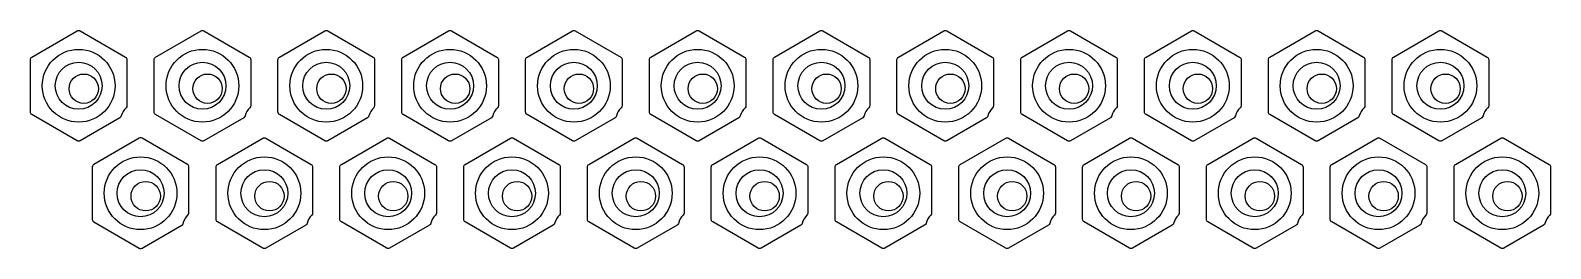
# Model space of a CAD drawing. Header units: millimetres. Extents: x -8 to 251, y -28 to 9.
import ezdxf

# ---------------------------------------------------------------- set-up
doc = ezdxf.new("R2010")
doc.units = ezdxf.units.MM
doc.layers.get('0').update_dxf_attribs({"linetype": 'CONTINUOUS'})

msp = doc.modelspace()

# ---------------------------------------------------------------- linework, layer by layer
for points in [[(7.27, -5.13, -0.201566), (7.04, -5.44), (0.25, -9.36, -0.267949), (-0.25, -9.36), (-7.98, -4.89, -0.267949), (-8.23, -4.46), (-8.23, 4.46, -0.267949), (-7.98, 4.89), (-0.25, 9.36, -0.267949), (0.25, 9.36), (7.98, 4.89, -0.267949), (8.23, 4.46), (8.23, -3.38, -0.201566), (8.08, -3.73, 0.136847)], [(29.33, -3.38, -0.201566), (29.18, -3.73, 0.136847), (28.37, -5.13, -0.201566), (28.14, -5.44), (21.35, -9.36, -0.267949), (20.85, -9.36), (13.12, -4.89, -0.267949), (12.87, -4.46), (12.87, 4.46, -0.267949), (13.12, 4.89), (20.85, 9.36, -0.267949), (21.35, 9.36), (29.08, 4.89, -0.267949), (29.33, 4.46)], [(50.43, -3.38, -0.201566), (50.28, -3.73, 0.136847), (49.47, -5.13, -0.201566), (49.24, -5.44), (42.45, -9.36, -0.267949), (41.95, -9.36), (34.22, -4.89, -0.267949), (33.97, -4.46), (33.97, 4.46, -0.267949), (34.22, 4.89), (41.95, 9.36, -0.267949), (42.45, 9.36), (50.18, 4.89, -0.267949), (50.43, 4.46)], [(71.53, -3.38, -0.201566), (71.38, -3.73, 0.136847), (70.57, -5.13, -0.201566), (70.34, -5.44), (63.55, -9.36, -0.267949), (63.05, -9.36), (55.32, -4.89, -0.267949), (55.07, -4.46), (55.07, 4.46, -0.267949), (55.32, 4.89), (63.05, 9.36, -0.267949), (63.55, 9.36), (71.28, 4.89, -0.267949), (71.53, 4.46)], [(92.63, -3.38, -0.201566), (92.48, -3.73, 0.136847), (91.67, -5.13, -0.201566), (91.44, -5.44), (84.65, -9.36, -0.267949), (84.15, -9.36), (76.42, -4.89, -0.267949), (76.17, -4.46), (76.17, 4.46, -0.267949), (76.42, 4.89), (84.15, 9.36, -0.267949), (84.65, 9.36), (92.38, 4.89, -0.267949), (92.63, 4.46)], [(113.73, -3.38, -0.201566), (113.58, -3.73, 0.136847), (112.77, -5.13, -0.201566), (112.54, -5.44), (105.75, -9.36, -0.267949), (105.25, -9.36), (97.52, -4.89, -0.267949), (97.27, -4.46), (97.27, 4.46, -0.267949), (97.52, 4.89), (105.25, 9.36, -0.267949), (105.75, 9.36), (113.48, 4.89, -0.267949), (113.73, 4.46)], [(134.83, -3.38, -0.201566), (134.68, -3.73, 0.136847), (133.87, -5.13, -0.201566), (133.64, -5.44), (126.85, -9.36, -0.267949), (126.35, -9.36), (118.62, -4.89, -0.267949), (118.37, -4.46), (118.37, 4.46, -0.267949), (118.62, 4.89), (126.35, 9.36, -0.267949), (126.85, 9.36), (134.58, 4.89, -0.267949), (134.83, 4.46)], [(155.93, -3.38, -0.201566), (155.78, -3.73, 0.136847), (154.97, -5.13, -0.201566), (154.74, -5.44), (147.95, -9.36, -0.267949), (147.45, -9.36), (139.72, -4.89, -0.267949), (139.47, -4.46), (139.47, 4.46, -0.267949), (139.72, 4.89), (147.45, 9.36, -0.267949), (147.95, 9.36), (155.68, 4.89, -0.267949), (155.93, 4.46)], [(177.03, -3.38, -0.201566), (176.88, -3.73, 0.136847), (176.07, -5.13, -0.201566), (175.84, -5.44), (169.05, -9.36, -0.267949), (168.55, -9.36), (160.82, -4.89, -0.267949), (160.57, -4.46), (160.57, 4.46, -0.267949), (160.82, 4.89), (168.55, 9.36, -0.267949), (169.05, 9.36), (176.78, 4.89, -0.267949), (177.03, 4.46)], [(198.13, -3.38, -0.201566), (197.98, -3.73, 0.136847), (197.17, -5.13, -0.201566), (196.94, -5.44), (190.15, -9.36, -0.267949), (189.65, -9.36), (181.92, -4.89, -0.267949), (181.67, -4.46), (181.67, 4.46, -0.267949), (181.92, 4.89), (189.65, 9.36, -0.267949), (190.15, 9.36), (197.88, 4.89, -0.267949), (198.13, 4.46)], [(219.23, -3.38, -0.201566), (219.08, -3.73, 0.136847), (218.27, -5.13, -0.201566), (218.04, -5.44), (211.25, -9.36, -0.267949), (210.75, -9.36), (203.02, -4.89, -0.267949), (202.77, -4.46), (202.77, 4.46, -0.267949), (203.02, 4.89), (210.75, 9.36, -0.267949), (211.25, 9.36), (218.98, 4.89, -0.267949), (219.23, 4.46)], [(240.33, -3.38, -0.201566), (240.18, -3.73, 0.136847), (239.37, -5.13, -0.201566), (239.14, -5.44), (232.35, -9.36, -0.267949), (231.85, -9.36), (224.12, -4.89, -0.267949), (223.87, -4.46), (223.87, 4.46, -0.267949), (224.12, 4.89), (231.85, 9.36, -0.267949), (232.35, 9.36), (240.08, 4.89, -0.267949), (240.33, 4.46)], [(10.8, -27.66), (17.59, -23.74, 0.201566), (17.82, -23.43, -0.136847), (18.63, -22.03, 0.201566), (18.78, -21.68), (18.78, -13.84, 0.267949), (18.53, -13.41), (10.8, -8.94, 0.267949), (10.3, -8.94), (2.57, -13.41, 0.267949), (2.32, -13.84), (2.32, -22.76, 0.267949), (2.57, -23.19), (10.3, -27.66, 0.267949)], [(39.88, -21.68, -0.201566), (39.73, -22.03, 0.136847), (38.92, -23.43, -0.201566), (38.69, -23.74), (31.9, -27.66, -0.267949), (31.4, -27.66), (23.67, -23.19, -0.267949), (23.42, -22.76), (23.42, -13.84, -0.267949), (23.67, -13.41), (31.4, -8.94, -0.267949), (31.9, -8.94), (39.63, -13.41, -0.267949), (39.88, -13.84)], [(60.98, -21.68, -0.201566), (60.83, -22.03, 0.136847), (60.02, -23.43, -0.201566), (59.79, -23.74), (53, -27.66, -0.267949), (52.5, -27.66), (44.77, -23.19, -0.267949), (44.52, -22.76), (44.52, -13.84, -0.267949), (44.77, -13.41), (52.5, -8.94, -0.267949), (53, -8.94), (60.73, -13.41, -0.267949), (60.98, -13.84)], [(82.08, -21.68, -0.201566), (81.93, -22.03, 0.136847), (81.12, -23.43, -0.201566), (80.89, -23.74), (74.1, -27.66, -0.267949), (73.6, -27.66), (65.87, -23.19, -0.267949), (65.62, -22.76), (65.62, -13.84, -0.267949), (65.87, -13.41), (73.6, -8.94, -0.267949), (74.1, -8.94), (81.83, -13.41, -0.267949), (82.08, -13.84)], [(103.18, -21.68, -0.201566), (103.03, -22.03, 0.136847), (102.22, -23.43, -0.201566), (101.99, -23.74), (95.2, -27.66, -0.267949), (94.7, -27.66), (86.97, -23.19, -0.267949), (86.72, -22.76), (86.72, -13.84, -0.267949), (86.97, -13.41), (94.7, -8.94, -0.267949), (95.2, -8.94), (102.93, -13.41, -0.267949), (103.18, -13.84)], [(124.28, -21.68, -0.201566), (124.13, -22.03, 0.136847), (123.32, -23.43, -0.201566), (123.09, -23.74), (116.3, -27.66, -0.267949), (115.8, -27.66), (108.07, -23.19, -0.267949), (107.82, -22.76), (107.82, -13.84, -0.267949), (108.07, -13.41), (115.8, -8.94, -0.267949), (116.3, -8.94), (124.03, -13.41, -0.267949), (124.28, -13.84)], [(145.38, -21.68, -0.201566), (145.23, -22.03, 0.136847), (144.42, -23.43, -0.201566), (144.19, -23.74), (137.4, -27.66, -0.267949), (136.9, -27.66), (129.17, -23.19, -0.267949), (128.92, -22.76), (128.92, -13.84, -0.267949), (129.17, -13.41), (136.9, -8.94, -0.267949), (137.4, -8.94), (145.13, -13.41, -0.267949), (145.38, -13.84)], [(166.48, -21.68, -0.201566), (166.33, -22.03, 0.136847), (165.52, -23.43, -0.201566), (165.29, -23.74), (158.5, -27.66, -0.267949), (158, -27.66), (150.27, -23.19, -0.267949), (150.02, -22.76), (150.02, -13.84, -0.267949), (150.27, -13.41), (158, -8.94, -0.267949), (158.5, -8.94), (166.23, -13.41, -0.267949), (166.48, -13.84)], [(187.58, -21.68, -0.201566), (187.43, -22.03, 0.136847), (186.62, -23.43, -0.201566), (186.39, -23.74), (179.6, -27.66, -0.267949), (179.1, -27.66), (171.37, -23.19, -0.267949), (171.12, -22.76), (171.12, -13.84, -0.267949), (171.37, -13.41), (179.1, -8.94, -0.267949), (179.6, -8.94), (187.33, -13.41, -0.267949), (187.58, -13.84)], [(208.68, -21.68, -0.201566), (208.53, -22.03, 0.136847), (207.72, -23.43, -0.201566), (207.49, -23.74), (200.7, -27.66, -0.267949), (200.2, -27.66), (192.47, -23.19, -0.267949), (192.22, -22.76), (192.22, -13.84, -0.267949), (192.47, -13.41), (200.2, -8.94, -0.267949), (200.7, -8.94), (208.43, -13.41, -0.267949), (208.68, -13.84)], [(229.78, -21.68, -0.201566), (229.63, -22.03, 0.136847), (228.82, -23.43, -0.201566), (228.59, -23.74), (221.8, -27.66, -0.267949), (221.3, -27.66), (213.57, -23.19, -0.267949), (213.32, -22.76), (213.32, -13.84, -0.267949), (213.57, -13.41), (221.3, -8.94, -0.267949), (221.8, -8.94), (229.53, -13.41, -0.267949), (229.78, -13.84)], [(250.88, -21.68, -0.201566), (250.73, -22.03, 0.136847), (249.92, -23.43, -0.201566), (249.69, -23.74), (242.9, -27.66, -0.267949), (242.4, -27.66), (234.67, -23.19, -0.267949), (234.42, -22.76), (234.42, -13.84, -0.267949), (234.67, -13.41), (242.4, -8.94, -0.267949), (242.9, -8.94), (250.63, -13.41, -0.267949), (250.88, -13.84)]]:
    msp.add_lwpolyline(points, format="xyb", close=True)
for centre, radius in [((0, 0), 6.2), ((21.1, 0), 6.2), ((42.2, 0), 6.2), ((63.3, 0), 6.2), ((84.4, 0), 6.2), ((105.5, 0), 6.2), ((126.6, 0), 6.2), ((147.7, 0), 6.2), ((168.8, 0), 6.2), ((189.9, 0), 6.2), ((211, 0), 6.2), ((232.1, 0), 6.2), ((0, 0), 4), ((21.1, 0), 4), ((42.2, 0), 4), ((63.3, 0), 4), ((84.4, 0), 4), ((105.5, 0), 4), ((126.6, 0), 4), ((147.7, 0), 4), ((168.8, 0), 4), ((189.9, 0), 4), ((211, 0), 4), ((232.1, 0), 4), ((0.87, -0.5), 2.5), ((21.97, -0.5), 2.5), ((43.07, -0.5), 2.5), ((64.17, -0.5), 2.5), ((85.27, -0.5), 2.5), ((106.37, -0.5), 2.5), ((127.47, -0.5), 2.5), ((148.57, -0.5), 2.5), ((169.67, -0.5), 2.5), ((190.77, -0.5), 2.5), ((211.87, -0.5), 2.5), ((232.97, -0.5), 2.5), ((10.55, -18.3), 6.2), ((31.65, -18.3), 6.2), ((52.75, -18.3), 6.2), ((73.85, -18.3), 6.2), ((94.95, -18.3), 6.2), ((116.05, -18.3), 6.2), ((137.15, -18.3), 6.2), ((158.25, -18.3), 6.2), ((179.35, -18.3), 6.2), ((200.45, -18.3), 6.2), ((221.55, -18.3), 6.2), ((242.65, -18.3), 6.2), ((10.55, -18.3), 4), ((31.65, -18.3), 4), ((52.75, -18.3), 4), ((73.85, -18.3), 4), ((94.95, -18.3), 4), ((116.05, -18.3), 4), ((137.15, -18.3), 4), ((158.25, -18.3), 4), ((179.35, -18.3), 4), ((200.45, -18.3), 4), ((221.55, -18.3), 4), ((242.65, -18.3), 4), ((11.42, -18.8), 2.5), ((32.52, -18.8), 2.5), ((53.62, -18.8), 2.5), ((74.72, -18.8), 2.5), ((95.82, -18.8), 2.5), ((116.92, -18.8), 2.5), ((138.02, -18.8), 2.5), ((159.12, -18.8), 2.5), ((180.22, -18.8), 2.5), ((201.32, -18.8), 2.5), ((222.42, -18.8), 2.5), ((243.52, -18.8), 2.5)]:
    msp.add_circle(centre, radius)

doc.saveas('drawing.dxf')
